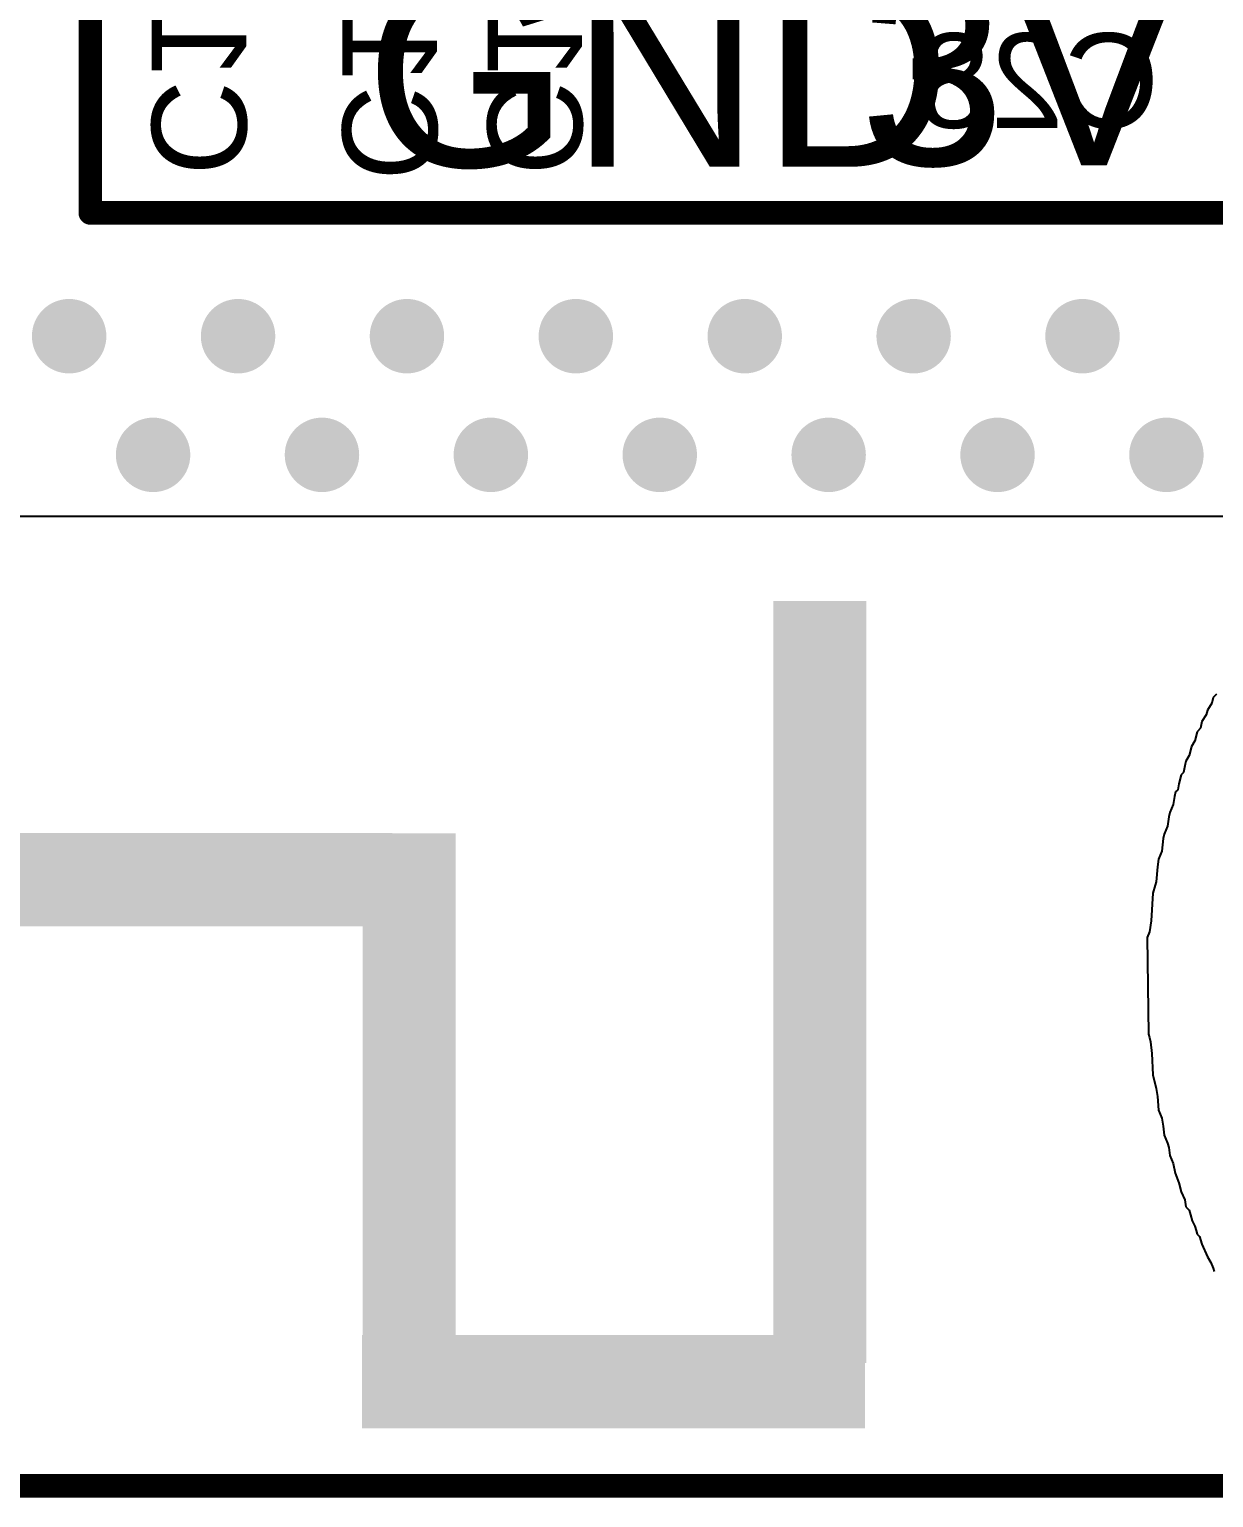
# Model space of a CAD drawing. Header units: millimetres. Extents: x -0.24 to 4.31, y -0.01 to 3.37.
# Drawn here: x 0.5921 to 0.8425, y -0.0065 to 0.304 of the extents above; entities that cross this region are included whole.
import ezdxf

# ---------------------------------------------------------------- set-up
doc = ezdxf.new("R2010")
doc.units = ezdxf.units.MM
doc.header["$MEASUREMENT"] = 0
for name, color, linetype in [('BottomLayer', 5, 'Continuous'), ('BottomOverlay', 54, 'Continuous'), ('BottomPaste', 16, 'Continuous'), ('BottomSolder', 6, 'Continuous'), ('Mechanical2', 216, 'Continuous'), ('MidLayer1', 16, 'Continuous'), ('MidLayer2', 76, 'Continuous'), ('TopLayer', 1, 'Continuous'), ('TopOverlay', 2, 'Continuous'), ('ViaHoleLayer', 16, 'Continuous')]:
    doc.layers.add(name, color=color, linetype=linetype)
doc.styles.add('Arial', font='', dxfattribs={"height": 0.2})
doc.styles.get('Arial').set_extended_font_data('Arial')

# ---------------------------------------------------------------- blocks, each defined once
blk = doc.blocks.new('ESP_P_____A_______B_34')
at = {"layer": 'BottomLayer'}
for points in [[(0, -0.198), (0.0248, -0.198), (0.0248, -0.03793), (0, -0.03793)], [(0.00216, -0.03793), (0.02184, -0.03793), (0.02184, -0.05761), (0.00216, -0.05761)], [(0.09055, -0.198), (0.11535, -0.198), (0.11535, -0.03793), (0.09055, -0.03793)], [(0.09316, -0.03793), (0.11284, -0.03793), (0.11284, -0.05761), (0.09316, -0.05761)], [(0.55139, -0.19903), (0.57107, -0.19903), (0.57107, -0.03793), (0.55139, -0.03793)], [(0.17717, -0.198), (0.19685, -0.198), (0.19685, -0.08701), (0.17717, -0.08701)], [(0.19183, -0.08697), (0.19183, -0.10665), (0.28083, -0.10665), (0.28083, -0.08697)], [(0.29528, -0.08701), (0.27559, -0.08701), (0.27559, -0.198), (0.29528, -0.198)], [(0.36614, -0.198), (0.38583, -0.198), (0.38583, -0.08701), (0.36614, -0.08701)], [(0.37983, -0.08697), (0.37983, -0.10665), (0.47083, -0.10665), (0.47083, -0.08697)], [(0.48425, -0.08701), (0.46457, -0.08701), (0.46457, -0.199), (0.48425, -0.199)], [(-0.00009, -0.19312), (-0.00009, -0.2128), (0.19676, -0.2128), (0.19676, -0.19312)], [(0.38566, -0.21295), (0.38566, -0.19326), (0.27543, -0.19326), (0.27543, -0.21295)], [(0.57078, -0.2128), (0.57078, -0.19312), (0.46448, -0.19312), (0.46448, -0.2128)]]:
    blk.add_hatch(color=5, dxfattribs=at).paths.add_polyline_path(points)
at = {"layer": 'BottomPaste'}
for points in [[(0.00216, -0.03793), (0.02184, -0.03793), (0.02184, -0.05761), (0.00216, -0.05761)], [(0.09316, -0.03793), (0.11284, -0.03793), (0.11284, -0.05761), (0.09316, -0.05761)]]:
    blk.add_hatch(color=16, dxfattribs=at).paths.add_polyline_path(points)
at = {"layer": 'BottomSolder'}
for points in [[(-0.00184, -0.03393), (0.02584, -0.03393), (0.02584, -0.06161), (-0.00184, -0.06161)], [(0.08916, -0.03393), (0.11684, -0.03393), (0.11684, -0.06161), (0.08916, -0.06161)]]:
    blk.add_hatch(color=6, dxfattribs=at).paths.add_polyline_path(points)

msp = doc.modelspace()

# ---------------------------------------------------------------- hatches: boundary and pattern name
at = {"layer": 'BottomLayer'}
h = msp.add_hatch(color=5, dxfattribs=at)
edge = h.paths.add_edge_path()
edge.add_arc((0.60052, 0.23909), 0.00787, 0, 360)
h = msp.add_hatch(color=5, dxfattribs=at)
edge = h.paths.add_edge_path()
edge.add_arc((0.63624, 0.23909), 0.00787, 0, 360)
h = msp.add_hatch(color=5, dxfattribs=at)
edge = h.paths.add_edge_path()
edge.add_arc((0.67195, 0.23909), 0.00787, 0, 360)
h = msp.add_hatch(color=5, dxfattribs=at)
edge = h.paths.add_edge_path()
edge.add_arc((0.70766, 0.23909), 0.00787, 0, 360)
h = msp.add_hatch(color=5, dxfattribs=at)
edge = h.paths.add_edge_path()
edge.add_arc((0.74338, 0.23909), 0.00787, 0, 360)
h = msp.add_hatch(color=5, dxfattribs=at)
edge = h.paths.add_edge_path()
edge.add_arc((0.77909, 0.23909), 0.00787, 0, 360)
h = msp.add_hatch(color=5, dxfattribs=at)
edge = h.paths.add_edge_path()
edge.add_arc((0.8148, 0.23909), 0.00787, 0, 360)
h = msp.add_hatch(color=5, dxfattribs=at)
edge = h.paths.add_edge_path()
edge.add_arc((0.61827, 0.214), 0.00787, 0, 360)
h = msp.add_hatch(color=5, dxfattribs=at)
edge = h.paths.add_edge_path()
edge.add_arc((0.65398, 0.214), 0.00787, 0, 360)
h = msp.add_hatch(color=5, dxfattribs=at)
edge = h.paths.add_edge_path()
edge.add_arc((0.68969, 0.214), 0.00787, 0, 360)
h = msp.add_hatch(color=5, dxfattribs=at)
edge = h.paths.add_edge_path()
edge.add_arc((0.72541, 0.214), 0.00787, 0, 360)
h = msp.add_hatch(color=5, dxfattribs=at)
edge = h.paths.add_edge_path()
edge.add_arc((0.76112, 0.214), 0.00787, 0, 360)
h = msp.add_hatch(color=5, dxfattribs=at)
edge = h.paths.add_edge_path()
edge.add_arc((0.79683, 0.214), 0.00787, 0, 360)
h = msp.add_hatch(color=5, dxfattribs=at)
edge = h.paths.add_edge_path()
edge.add_arc((0.83254, 0.214), 0.00787, 0, 360)
at = {"layer": 'MidLayer1'}
h = msp.add_hatch(color=16, dxfattribs=at)
edge = h.paths.add_edge_path()
edge.add_arc((0.60052, 0.23909), 0.00787, 0, 360)
h = msp.add_hatch(color=16, dxfattribs=at)
edge = h.paths.add_edge_path()
edge.add_arc((0.63624, 0.23909), 0.00787, 0, 360)
h = msp.add_hatch(color=16, dxfattribs=at)
edge = h.paths.add_edge_path()
edge.add_arc((0.67195, 0.23909), 0.00787, 0, 360)
h = msp.add_hatch(color=16, dxfattribs=at)
edge = h.paths.add_edge_path()
edge.add_arc((0.70766, 0.23909), 0.00787, 0, 360)
h = msp.add_hatch(color=16, dxfattribs=at)
edge = h.paths.add_edge_path()
edge.add_arc((0.74338, 0.23909), 0.00787, 0, 360)
h = msp.add_hatch(color=16, dxfattribs=at)
edge = h.paths.add_edge_path()
edge.add_arc((0.77909, 0.23909), 0.00787, 0, 360)
h = msp.add_hatch(color=16, dxfattribs=at)
edge = h.paths.add_edge_path()
edge.add_arc((0.8148, 0.23909), 0.00787, 0, 360)
h = msp.add_hatch(color=16, dxfattribs=at)
edge = h.paths.add_edge_path()
edge.add_arc((0.61827, 0.214), 0.00787, 0, 360)
h = msp.add_hatch(color=16, dxfattribs=at)
edge = h.paths.add_edge_path()
edge.add_arc((0.65398, 0.214), 0.00787, 0, 360)
h = msp.add_hatch(color=16, dxfattribs=at)
edge = h.paths.add_edge_path()
edge.add_arc((0.68969, 0.214), 0.00787, 0, 360)
h = msp.add_hatch(color=16, dxfattribs=at)
edge = h.paths.add_edge_path()
edge.add_arc((0.72541, 0.214), 0.00787, 0, 360)
h = msp.add_hatch(color=16, dxfattribs=at)
edge = h.paths.add_edge_path()
edge.add_arc((0.76112, 0.214), 0.00787, 0, 360)
h = msp.add_hatch(color=16, dxfattribs=at)
edge = h.paths.add_edge_path()
edge.add_arc((0.79683, 0.214), 0.00787, 0, 360)
h = msp.add_hatch(color=16, dxfattribs=at)
edge = h.paths.add_edge_path()
edge.add_arc((0.83254, 0.214), 0.00787, 0, 360)
at = {"layer": 'MidLayer2'}
h = msp.add_hatch(color=76, dxfattribs=at)
edge = h.paths.add_edge_path()
edge.add_arc((0.60052, 0.23909), 0.00787, 0, 360)
h = msp.add_hatch(color=76, dxfattribs=at)
edge = h.paths.add_edge_path()
edge.add_arc((0.63624, 0.23909), 0.00787, 0, 360)
h = msp.add_hatch(color=76, dxfattribs=at)
edge = h.paths.add_edge_path()
edge.add_arc((0.67195, 0.23909), 0.00787, 0, 360)
h = msp.add_hatch(color=76, dxfattribs=at)
edge = h.paths.add_edge_path()
edge.add_arc((0.70766, 0.23909), 0.00787, 0, 360)
h = msp.add_hatch(color=76, dxfattribs=at)
edge = h.paths.add_edge_path()
edge.add_arc((0.74338, 0.23909), 0.00787, 0, 360)
h = msp.add_hatch(color=76, dxfattribs=at)
edge = h.paths.add_edge_path()
edge.add_arc((0.77909, 0.23909), 0.00787, 0, 360)
h = msp.add_hatch(color=76, dxfattribs=at)
edge = h.paths.add_edge_path()
edge.add_arc((0.8148, 0.23909), 0.00787, 0, 360)
h = msp.add_hatch(color=76, dxfattribs=at)
edge = h.paths.add_edge_path()
edge.add_arc((0.61827, 0.214), 0.00787, 0, 360)
h = msp.add_hatch(color=76, dxfattribs=at)
edge = h.paths.add_edge_path()
edge.add_arc((0.65398, 0.214), 0.00787, 0, 360)
h = msp.add_hatch(color=76, dxfattribs=at)
edge = h.paths.add_edge_path()
edge.add_arc((0.68969, 0.214), 0.00787, 0, 360)
h = msp.add_hatch(color=76, dxfattribs=at)
edge = h.paths.add_edge_path()
edge.add_arc((0.72541, 0.214), 0.00787, 0, 360)
h = msp.add_hatch(color=76, dxfattribs=at)
edge = h.paths.add_edge_path()
edge.add_arc((0.76112, 0.214), 0.00787, 0, 360)
h = msp.add_hatch(color=76, dxfattribs=at)
edge = h.paths.add_edge_path()
edge.add_arc((0.79683, 0.214), 0.00787, 0, 360)
h = msp.add_hatch(color=76, dxfattribs=at)
edge = h.paths.add_edge_path()
edge.add_arc((0.83254, 0.214), 0.00787, 0, 360)
at = {"layer": 'TopLayer'}
h = msp.add_hatch(color=1, dxfattribs=at)
edge = h.paths.add_edge_path()
edge.add_arc((0.60052, 0.23909), 0.00787, 0, 360)
h = msp.add_hatch(color=1, dxfattribs=at)
edge = h.paths.add_edge_path()
edge.add_arc((0.63624, 0.23909), 0.00787, 0, 360)
h = msp.add_hatch(color=1, dxfattribs=at)
edge = h.paths.add_edge_path()
edge.add_arc((0.67195, 0.23909), 0.00787, 0, 360)
h = msp.add_hatch(color=1, dxfattribs=at)
edge = h.paths.add_edge_path()
edge.add_arc((0.70766, 0.23909), 0.00787, 0, 360)
h = msp.add_hatch(color=1, dxfattribs=at)
edge = h.paths.add_edge_path()
edge.add_arc((0.74338, 0.23909), 0.00787, 0, 360)
h = msp.add_hatch(color=1, dxfattribs=at)
edge = h.paths.add_edge_path()
edge.add_arc((0.77909, 0.23909), 0.00787, 0, 360)
h = msp.add_hatch(color=1, dxfattribs=at)
edge = h.paths.add_edge_path()
edge.add_arc((0.8148, 0.23909), 0.00787, 0, 360)
h = msp.add_hatch(color=1, dxfattribs=at)
edge = h.paths.add_edge_path()
edge.add_arc((0.61827, 0.214), 0.00787, 0, 360)
h = msp.add_hatch(color=1, dxfattribs=at)
edge = h.paths.add_edge_path()
edge.add_arc((0.65398, 0.214), 0.00787, 0, 360)
h = msp.add_hatch(color=1, dxfattribs=at)
edge = h.paths.add_edge_path()
edge.add_arc((0.68969, 0.214), 0.00787, 0, 360)
h = msp.add_hatch(color=1, dxfattribs=at)
edge = h.paths.add_edge_path()
edge.add_arc((0.72541, 0.214), 0.00787, 0, 360)
h = msp.add_hatch(color=1, dxfattribs=at)
edge = h.paths.add_edge_path()
edge.add_arc((0.76112, 0.214), 0.00787, 0, 360)
h = msp.add_hatch(color=1, dxfattribs=at)
edge = h.paths.add_edge_path()
edge.add_arc((0.79683, 0.214), 0.00787, 0, 360)
h = msp.add_hatch(color=1, dxfattribs=at)
edge = h.paths.add_edge_path()
edge.add_arc((0.83254, 0.214), 0.00787, 0, 360)
at = {"layer": 'ViaHoleLayer'}
h = msp.add_hatch(color=16, dxfattribs=at)
edge = h.paths.add_edge_path()
edge.add_arc((0.60052, 0.23909), 0.00394, 0, 360)
h = msp.add_hatch(color=16, dxfattribs=at)
edge = h.paths.add_edge_path()
edge.add_arc((0.63624, 0.23909), 0.00394, 0, 360)
h = msp.add_hatch(color=16, dxfattribs=at)
edge = h.paths.add_edge_path()
edge.add_arc((0.67195, 0.23909), 0.00394, 0, 360)
h = msp.add_hatch(color=16, dxfattribs=at)
edge = h.paths.add_edge_path()
edge.add_arc((0.70766, 0.23909), 0.00394, 0, 360)
h = msp.add_hatch(color=16, dxfattribs=at)
edge = h.paths.add_edge_path()
edge.add_arc((0.74338, 0.23909), 0.00394, 0, 360)
h = msp.add_hatch(color=16, dxfattribs=at)
edge = h.paths.add_edge_path()
edge.add_arc((0.77909, 0.23909), 0.00394, 0, 360)
h = msp.add_hatch(color=16, dxfattribs=at)
edge = h.paths.add_edge_path()
edge.add_arc((0.8148, 0.23909), 0.00394, 0, 360)
h = msp.add_hatch(color=16, dxfattribs=at)
edge = h.paths.add_edge_path()
edge.add_arc((0.61827, 0.214), 0.00394, 0, 360)
h = msp.add_hatch(color=16, dxfattribs=at)
edge = h.paths.add_edge_path()
edge.add_arc((0.65398, 0.214), 0.00394, 0, 360)
h = msp.add_hatch(color=16, dxfattribs=at)
edge = h.paths.add_edge_path()
edge.add_arc((0.68969, 0.214), 0.00394, 0, 360)
h = msp.add_hatch(color=16, dxfattribs=at)
edge = h.paths.add_edge_path()
edge.add_arc((0.72541, 0.214), 0.00394, 0, 360)
h = msp.add_hatch(color=16, dxfattribs=at)
edge = h.paths.add_edge_path()
edge.add_arc((0.76112, 0.214), 0.00394, 0, 360)
h = msp.add_hatch(color=16, dxfattribs=at)
edge = h.paths.add_edge_path()
edge.add_arc((0.79683, 0.214), 0.00394, 0, 360)
h = msp.add_hatch(color=16, dxfattribs=at)
edge = h.paths.add_edge_path()
edge.add_arc((0.83254, 0.214), 0.00394, 0, 360)

# ---------------------------------------------------------------- linework, layer by layer
at = {"layer": 'BottomLayer'}
msp.add_line((1.19086, 0.201), (0.30861, 0.201), dxfattribs=at)
at = {"layer": 'BottomOverlay'}
for p, q in [((0.84217, 0.16147), (0.84121, 0.16002)), ((0.84241, 0.16267), (0.84217, 0.16147)), ((0.84313, 0.16339), (0.84241, 0.16267)), ((0.84097, 0.15906), (0.84001, 0.15762)), ((0.84121, 0.16002), (0.84097, 0.15906)), ((0.83905, 0.15546), (0.83857, 0.15354)), ((0.83977, 0.15618), (0.83905, 0.15546)), ((0.84001, 0.15762), (0.83977, 0.15618)), ((0.83785, 0.15233), (0.83737, 0.15041)), ((0.83857, 0.15354), (0.83785, 0.15233)), ((0.83665, 0.14921), (0.83641, 0.14825)), ((0.83737, 0.15041), (0.83665, 0.14921)), ((0.83568, 0.14633), (0.8352, 0.14441)), ((0.83617, 0.14681), (0.83568, 0.14633)), ((0.83641, 0.14825), (0.83617, 0.14681)), ((0.83496, 0.1432), (0.83448, 0.14272)), ((0.8352, 0.14441), (0.83496, 0.1432)), ((0.834, 0.14008), (0.83328, 0.1384)), ((0.83424, 0.14176), (0.834, 0.14008)), ((0.83448, 0.14272), (0.83424, 0.14176)), ((0.83304, 0.13744), (0.8328, 0.13552)), ((0.83328, 0.1384), (0.83304, 0.13744)), ((0.83208, 0.13383), (0.83184, 0.13287)), ((0.8328, 0.13552), (0.83208, 0.13383)), ((0.83184, 0.13287), (0.8316, 0.13023)), ((0.83088, 0.12855), (0.83064, 0.12687)), ((0.8316, 0.13023), (0.83088, 0.12855)), ((0.83064, 0.12687), (0.8304, 0.12374)), ((0.82968, 0.12134), (0.82932, 0.11545)), ((0.83016, 0.12302), (0.82968, 0.12134)), ((0.8304, 0.12374), (0.83016, 0.12302)), ((0.82932, 0.11545), (0.82896, 0.11317)), ((0.82896, 0.11317), (0.82848, 0.11197)), ((0.82848, 0.11197), (0.82872, 0.09154)), ((0.82872, 0.09154), (0.82896, 0.09082)), ((0.82896, 0.09082), (0.8292, 0.08986)), ((0.8292, 0.08986), (0.82944, 0.08746)), ((0.82944, 0.08746), (0.82968, 0.08289)), ((0.82968, 0.08289), (0.8304, 0.08001)), ((0.8304, 0.08001), (0.83064, 0.07833)), ((0.83064, 0.07833), (0.83088, 0.07545)), ((0.83088, 0.07545), (0.8316, 0.07376)), ((0.8316, 0.07376), (0.83184, 0.07208)), ((0.83184, 0.07208), (0.83208, 0.07016)), ((0.83208, 0.07016), (0.8328, 0.06848)), ((0.8328, 0.06848), (0.83304, 0.06752)), ((0.83304, 0.06752), (0.83328, 0.06583)), ((0.83328, 0.06583), (0.834, 0.06415)), ((0.834, 0.06415), (0.83436, 0.06211)), ((0.83436, 0.06211), (0.8352, 0.06007)), ((0.8352, 0.06007), (0.83568, 0.05815)), ((0.83568, 0.05815), (0.83641, 0.05646)), ((0.83641, 0.05646), (0.83665, 0.05502)), ((0.83665, 0.05502), (0.83737, 0.0543)), ((0.83737, 0.0543), (0.83761, 0.05334)), ((0.83761, 0.05334), (0.83797, 0.05202)), ((0.83797, 0.05202), (0.83857, 0.05094)), ((0.83857, 0.05094), (0.83881, 0.04998)), ((0.83881, 0.04998), (0.83905, 0.04926)), ((0.83905, 0.04926), (0.83953, 0.04877)), ((0.83953, 0.04877), (0.84001, 0.04709)), ((0.84001, 0.04709), (0.84121, 0.04445)), ((0.84121, 0.04445), (0.84193, 0.04325)), ((0.84193, 0.04325), (0.84241, 0.04205)), ((0.84241, 0.04205), (0.84265, 0.04133))]:
    msp.add_line(p, q, dxfattribs=at)
at = {"layer": 'BottomOverlay', "const_width": 0.005}
for points in [[(0.605, 0.26516), (0.605, 0.38634)], [(0.605, 0.26516), (0.896, 0.26516)]]:
    msp.add_lwpolyline(points, dxfattribs=at)
at = {"layer": 'BottomOverlay', "const_width": 0.0025}
msp.add_lwpolyline([(0.60375, 0.26516, 1), (0.60625, 0.26516, 1)], format="xyb", close=True, dxfattribs=at)
msp.add_lwpolyline([(0.60375, 0.26516, 1), (0.60625, 0.26516, 1)], format="xyb", close=True, dxfattribs=at)
at = {"layer": 'Mechanical2', "const_width": 0.005}
msp.add_lwpolyline([(0, -0.00398), (1.45669, -0.00398)], dxfattribs=at)
at = {"layer": 'MidLayer1'}
msp.add_line((1.19058, 0.201), (0, 0.201), dxfattribs=at)
at = {"layer": 'MidLayer2'}
msp.add_line((1.19086, 0.201), (0, 0.201), dxfattribs=at)
at = {"layer": 'TopLayer'}
msp.add_line((1.19086, 0.201), (0, 0.201), dxfattribs=at)

# ---------------------------------------------------------------- block references
msp.add_blockref('ESP_P_____A_______B_34', (0.198, 0.221))

# ---------------------------------------------------------------- texts
at = {"layer": 'BottomOverlay', "style": 'Arial', "text_generation_flag": 2}
for s, p in [('C14', (0.618, 0.27301)), ('C16', (0.689, 0.27301)), ('C15', (0.65832, 0.27191))]:
    msp.add_text(s, height=0.02, rotation=270, dxfattribs=at).set_placement(p)
msp.add_text('C28', height=0.02, dxfattribs=at).set_placement((0.83105, 0.28314))
at = {"layer": 'TopOverlay', "style": 'Arial'}
for s, p in [('GND', (0.663, 0.27492)), ('3V', (0.76752, 0.27525))]:
    msp.add_text(s, height=0.04, dxfattribs=at).set_placement(p)

doc.saveas('drawing.dxf')
